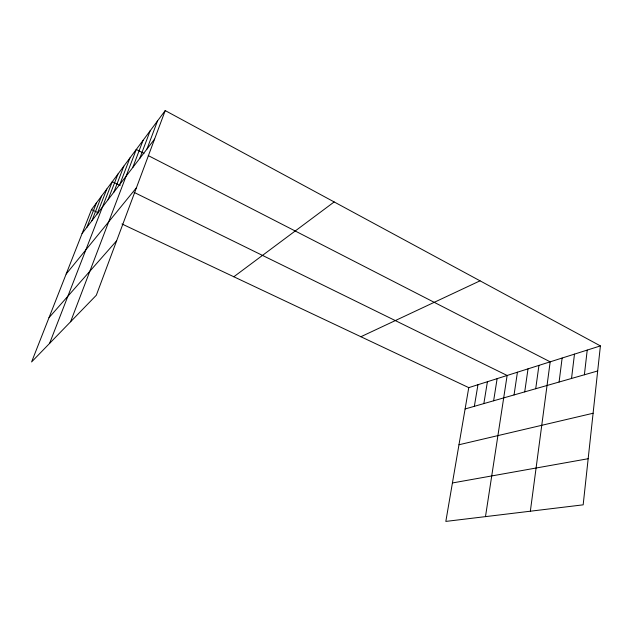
<?xml version="1.0" encoding="UTF-8"?>
<svg xmlns="http://www.w3.org/2000/svg" width="632" height="632" viewBox="0 0 632 632"><rect width="100%" height="100%" fill="white"/><g stroke="black" fill="none" stroke-linecap="round" stroke-linejoin="round"><path stroke-width="0.95" d="M600.4 345.902L583.17 504.834L445.829 521.416L468.762 387.637L600.4 345.902L165.221 110.584L91.498 209.595L31.6 361.938L96.317 295.247L165.221 110.584M584.387 374.776L587.223 350.081M571.533 378.457L574.48 354.125M559.091 382.028L562.132 358.036M530.351 511.209L550.18 361.828L148.251 155.59M535.715 388.727L538.938 365.391M524.718 391.88L528.02 368.851M514.053 394.937L517.426 372.209M485.487 516.628L507.133 375.471L134.095 192.381M493.632 400.791L497.131 378.647M483.851 403.595L487.414 381.728M474.348 406.321L477.958 384.722M146.98 149.01L157.526 120.917M139.712 158.482L150.155 130.816M132.744 167.559L143.077 140.32M70.587 321.759L136.283 149.444L143.978 153.394M119.819 184.402L129.947 157.96M113.815 192.215L123.84 166.161M108.032 199.751L117.955 174.061M97.091 214.003L106.816 189.023M49.573 343.421L112.283 181.676L120.151 185.539M91.909 220.758L101.531 196.118M86.9 227.275L96.427 202.975M82.065 233.571L154.571 139.127M66.147 274.067L136.417 187.767M49.004 317.667L116.644 240.768M233.824 276.769L334.17 201.94M360.888 336.73L480.051 280.821M465.105 408.967L597.682 370.968M458.974 444.754L593.1 413.249M452.425 482.959L588.171 458.721M91.498 209.595L98.387 212.85M121.976 223.981L468.762 387.637"/></g></svg>
